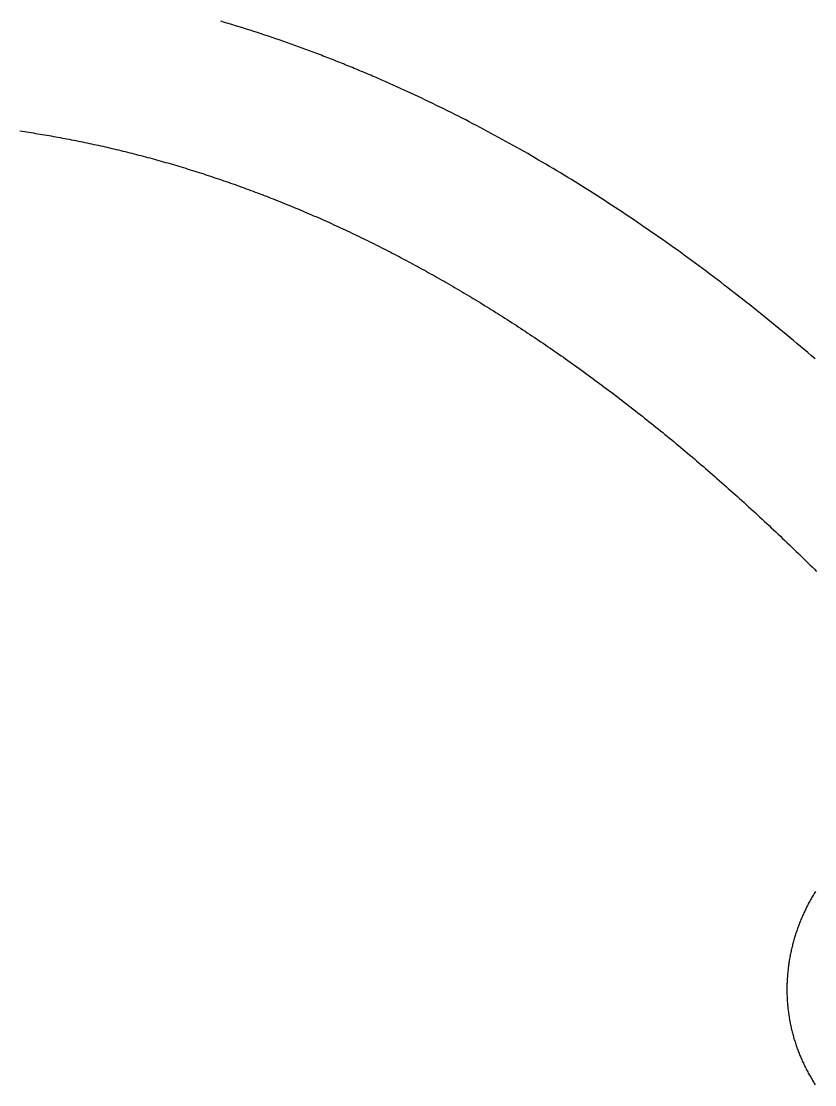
# Model space of a CAD drawing. Extents: x 1245 to 1830, y 1052 to 1456.
# Drawn here: x 1691.72 to 1722.52, y 1062.3 to 1103.58 of the extents above; entities that cross this region are included whole.
import ezdxf

# ---------------------------------------------------------------- set-up
doc = ezdxf.new("R2010")
doc.units = 0
doc.layers.add('color#3f3f3fff', color=1, linetype='CONTINUOUS')

msp = doc.modelspace()

# ---------------------------------------------------------------- linework, layer by layer
at = {"layer": 'color#3f3f3fff'}
for points in [[(1722.532, 1090.474), (1722.392, 1090.595), (1722.251, 1090.716), (1722.11, 1090.835), (1721.969, 1090.955), (1721.828, 1091.073), (1721.687, 1091.192), (1721.546, 1091.309), (1721.405, 1091.426), (1721.265, 1091.543), (1721.124, 1091.659), (1720.983, 1091.775), (1720.842, 1091.89), (1720.701, 1092.004), (1720.56, 1092.118), (1720.419, 1092.232), (1720.278, 1092.345), (1720.137, 1092.457), (1719.996, 1092.569), (1719.855, 1092.681), (1719.714, 1092.792), (1719.573, 1092.902), (1719.432, 1093.012), (1719.291, 1093.121), (1719.15, 1093.23), (1719.008, 1093.339), (1718.867, 1093.447), (1718.726, 1093.554), (1718.585, 1093.661), (1718.444, 1093.767), (1718.303, 1093.873), (1718.162, 1093.978), (1718.021, 1094.083), (1717.88, 1094.187), (1717.738, 1094.291), (1717.597, 1094.394), (1717.456, 1094.497), (1717.315, 1094.599), (1717.174, 1094.701), (1717.032, 1094.802), (1716.891, 1094.903), (1716.75, 1095.003), (1716.609, 1095.102), (1716.468, 1095.202), (1716.326, 1095.3), (1716.185, 1095.398), (1716.044, 1095.496), (1715.902, 1095.593), (1715.761, 1095.69), (1715.62, 1095.786), (1715.479, 1095.882), (1715.337, 1095.977), (1715.196, 1096.072), (1715.055, 1096.166), (1714.913, 1096.259), (1714.772, 1096.353), (1714.631, 1096.445), (1714.489, 1096.537), (1714.348, 1096.629), (1714.207, 1096.72), (1714.065, 1096.811), (1713.924, 1096.901), (1713.782, 1096.991), (1713.641, 1097.08), (1713.5, 1097.168), (1713.358, 1097.257), (1713.217, 1097.344), (1713.075, 1097.432), (1712.934, 1097.518), (1712.792, 1097.604), (1712.651, 1097.69), (1712.509, 1097.775), (1712.368, 1097.86), (1712.226, 1097.944), (1712.085, 1098.028), (1711.943, 1098.111), (1711.802, 1098.194), (1711.66, 1098.276), (1711.519, 1098.358), (1711.377, 1098.44), (1711.236, 1098.52), (1711.094, 1098.601), (1710.953, 1098.681), (1710.811, 1098.76), (1710.67, 1098.839), (1710.528, 1098.917), (1710.386, 1098.995), (1710.245, 1099.073), (1710.103, 1099.15), (1709.962, 1099.226), (1709.82, 1099.302), (1709.678, 1099.377), (1709.537, 1099.452), (1709.395, 1099.527), (1709.254, 1099.601), (1709.112, 1099.675), (1708.97, 1099.748), (1708.829, 1099.82), (1708.687, 1099.892), (1708.545, 1099.964), (1708.404, 1100.035), (1708.262, 1100.106), (1708.12, 1100.176), (1707.979, 1100.246), (1707.837, 1100.315), (1707.695, 1100.384), (1707.553, 1100.452), (1707.412, 1100.52), (1707.27, 1100.588), (1707.128, 1100.655), (1706.987, 1100.721), (1706.845, 1100.787), (1706.703, 1100.852), (1706.632, 1100.885), (1706.561, 1100.917), (1706.49, 1100.95), (1706.42, 1100.982), (1706.349, 1101.014), (1706.278, 1101.046), (1706.207, 1101.078), (1706.136, 1101.11), (1706.065, 1101.141), (1705.994, 1101.173), (1705.923, 1101.204), (1705.852, 1101.236), (1705.782, 1101.267), (1705.711, 1101.298), (1705.64, 1101.329), (1705.569, 1101.359), (1705.498, 1101.39), (1705.427, 1101.421), (1705.356, 1101.451), (1705.285, 1101.482), (1705.214, 1101.512), (1705.143, 1101.542), (1705.073, 1101.572), (1705.002, 1101.602), (1704.931, 1101.632), (1704.86, 1101.661), (1704.789, 1101.691), (1704.718, 1101.72), (1704.647, 1101.749), (1704.576, 1101.779), (1704.505, 1101.808), (1704.434, 1101.837), (1704.363, 1101.865), (1704.292, 1101.894), (1704.222, 1101.923), (1704.151, 1101.951), (1704.08, 1101.98), (1704.009, 1102.008), (1703.938, 1102.036), (1703.867, 1102.064), (1703.796, 1102.092), (1703.725, 1102.12), (1703.654, 1102.147), (1703.583, 1102.175), (1703.512, 1102.202), (1703.441, 1102.23), (1703.37, 1102.257), (1703.299, 1102.284), (1703.228, 1102.311), (1703.158, 1102.338), (1703.087, 1102.365), (1703.016, 1102.391), (1702.945, 1102.418), (1702.874, 1102.444), (1702.803, 1102.471), (1702.732, 1102.497), (1702.661, 1102.523), (1702.59, 1102.549), (1702.519, 1102.575), (1702.448, 1102.6), (1702.377, 1102.626), (1702.306, 1102.652), (1702.235, 1102.677), (1702.164, 1102.702), (1702.093, 1102.727), (1702.022, 1102.752), (1701.951, 1102.777), (1701.88, 1102.802), (1701.809, 1102.827), (1701.738, 1102.852), (1701.596, 1102.9), (1701.455, 1102.949), (1701.313, 1102.997), (1701.171, 1103.044), (1701.029, 1103.091), (1700.887, 1103.138), (1700.745, 1103.184), (1700.603, 1103.23), (1700.461, 1103.275), (1700.319, 1103.32), (1700.177, 1103.364), (1700.035, 1103.408), (1699.893, 1103.451), (1699.751, 1103.494), (1699.609, 1103.537), (1699.467, 1103.579)], [(1691.669, 1099.323), (1691.756, 1099.31), (1691.843, 1099.297), (1691.93, 1099.284), (1692.017, 1099.271), (1692.104, 1099.257), (1692.191, 1099.243), (1692.278, 1099.229), (1692.365, 1099.215), (1692.452, 1099.201), (1692.538, 1099.186), (1692.625, 1099.172), (1692.712, 1099.157), (1692.799, 1099.142), (1692.886, 1099.127), (1692.973, 1099.111), (1693.06, 1099.095), (1693.147, 1099.08), (1693.234, 1099.064), (1693.321, 1099.048), (1693.408, 1099.031), (1693.495, 1099.015), (1693.582, 1098.998), (1693.669, 1098.981), (1693.756, 1098.964), (1693.843, 1098.947), (1693.93, 1098.929), (1694.017, 1098.912), (1694.104, 1098.894), (1694.191, 1098.876), (1694.278, 1098.858), (1694.365, 1098.839), (1694.452, 1098.821), (1694.538, 1098.802), (1694.625, 1098.783), (1694.712, 1098.764), (1694.799, 1098.745), (1694.886, 1098.725), (1694.973, 1098.705), (1695.06, 1098.686), (1695.147, 1098.666), (1695.234, 1098.645), (1695.321, 1098.625), (1695.408, 1098.604), (1695.495, 1098.583), (1695.582, 1098.562), (1695.669, 1098.541), (1695.756, 1098.52), (1695.843, 1098.498), (1695.93, 1098.476), (1696.017, 1098.455), (1696.104, 1098.432), (1696.191, 1098.41), (1696.278, 1098.388), (1696.365, 1098.365), (1696.452, 1098.342), (1696.539, 1098.319), (1696.626, 1098.296), (1696.713, 1098.272), (1696.8, 1098.248), (1696.887, 1098.225), (1696.974, 1098.201), (1697.061, 1098.176), (1697.148, 1098.152), (1697.235, 1098.127), (1697.322, 1098.103), (1697.409, 1098.078), (1697.496, 1098.052), (1697.583, 1098.027), (1697.67, 1098.001), (1697.757, 1097.976), (1697.844, 1097.95), (1697.931, 1097.923), (1698.018, 1097.897), (1698.105, 1097.871), (1698.193, 1097.844), (1698.28, 1097.817), (1698.367, 1097.79), (1698.454, 1097.762), (1698.541, 1097.735), (1698.628, 1097.707), (1698.715, 1097.679), (1698.802, 1097.651), (1698.889, 1097.623), (1698.976, 1097.594), (1699.063, 1097.566), (1699.15, 1097.537), (1699.237, 1097.508), (1699.324, 1097.479), (1699.411, 1097.449), (1699.498, 1097.419), (1699.585, 1097.39), (1699.672, 1097.36), (1699.759, 1097.329), (1699.847, 1097.299), (1699.934, 1097.268), (1700.021, 1097.237), (1700.108, 1097.206), (1700.195, 1097.175), (1700.282, 1097.144), (1700.369, 1097.112), (1700.456, 1097.08), (1700.543, 1097.048), (1700.63, 1097.016), (1700.717, 1096.984), (1700.804, 1096.951), (1700.892, 1096.918), (1700.979, 1096.885), (1701.066, 1096.852), (1701.153, 1096.819), (1701.24, 1096.785), (1701.327, 1096.751), (1701.414, 1096.717), (1701.501, 1096.683), (1701.588, 1096.648), (1701.676, 1096.614), (1701.763, 1096.579), (1701.85, 1096.544), (1701.937, 1096.509), (1702.024, 1096.473), (1702.111, 1096.438), (1702.198, 1096.402), (1702.285, 1096.366), (1702.373, 1096.33), (1702.46, 1096.293), (1702.547, 1096.257), (1702.634, 1096.22), (1702.721, 1096.183), (1702.808, 1096.146), (1702.895, 1096.108), (1702.983, 1096.071), (1703.07, 1096.033), (1703.157, 1095.995), (1703.244, 1095.957), (1703.331, 1095.918), (1703.418, 1095.879), (1703.506, 1095.841), (1703.593, 1095.802), (1703.68, 1095.762), (1703.767, 1095.723), (1703.854, 1095.683), (1703.941, 1095.643), (1704.029, 1095.603), (1704.116, 1095.563), (1704.203, 1095.522), (1704.29, 1095.482), (1704.377, 1095.441), (1704.465, 1095.4), (1704.552, 1095.358), (1704.639, 1095.317), (1704.726, 1095.275), (1704.813, 1095.233), (1704.901, 1095.191), (1704.988, 1095.149), (1705.075, 1095.106), (1705.162, 1095.064), (1705.249, 1095.021), (1705.337, 1094.977), (1705.424, 1094.934), (1705.511, 1094.89), (1705.598, 1094.847), (1705.686, 1094.803), (1705.773, 1094.758), (1705.86, 1094.714), (1705.947, 1094.669), (1706.035, 1094.625), (1706.122, 1094.58), (1706.209, 1094.534), (1706.296, 1094.489), (1706.384, 1094.443), (1706.471, 1094.397), (1706.558, 1094.351), (1706.645, 1094.305), (1706.733, 1094.259), (1706.82, 1094.212), (1706.907, 1094.165), (1706.995, 1094.118), (1707.082, 1094.07), (1707.169, 1094.023), (1707.256, 1093.975), (1707.344, 1093.927), (1707.431, 1093.879), (1707.518, 1093.831), (1707.606, 1093.782), (1707.693, 1093.733), (1707.78, 1093.684), (1707.868, 1093.635), (1707.955, 1093.585), (1708.042, 1093.536), (1708.129, 1093.486), (1708.217, 1093.436), (1708.304, 1093.386), (1708.391, 1093.335), (1708.479, 1093.284), (1708.566, 1093.233), (1708.653, 1093.182), (1708.741, 1093.131), (1708.828, 1093.079), (1708.916, 1093.027), (1709.003, 1092.975), (1709.09, 1092.923), (1709.178, 1092.871), (1709.265, 1092.818), (1709.352, 1092.765), (1709.44, 1092.712), (1709.527, 1092.659), (1709.614, 1092.605), (1709.702, 1092.552), (1709.789, 1092.498), (1709.877, 1092.444), (1709.964, 1092.389), (1710.051, 1092.335), (1710.139, 1092.28), (1710.226, 1092.225), (1710.314, 1092.17), (1710.401, 1092.114), (1710.488, 1092.058), (1710.576, 1092.003), (1710.663, 1091.947), (1710.751, 1091.89), (1710.838, 1091.834), (1710.926, 1091.777), (1711.013, 1091.72), (1711.1, 1091.663), (1711.188, 1091.605), (1711.275, 1091.548), (1711.363, 1091.49), (1711.45, 1091.432), (1711.538, 1091.374), (1711.625, 1091.315), (1711.713, 1091.256), (1711.8, 1091.197), (1711.888, 1091.138), (1711.975, 1091.079), (1712.063, 1091.019), (1712.15, 1090.959), (1712.238, 1090.899), (1712.325, 1090.839), (1712.413, 1090.779), (1712.5, 1090.718), (1712.588, 1090.657), (1712.675, 1090.596), (1712.763, 1090.535), (1712.85, 1090.473), (1712.938, 1090.411), (1713.025, 1090.349), (1713.113, 1090.287), (1713.2, 1090.224), (1713.288, 1090.162), (1713.375, 1090.099), (1713.463, 1090.036), (1713.55, 1089.972), (1713.638, 1089.909), (1713.725, 1089.845), (1713.813, 1089.781), (1713.901, 1089.717), (1713.988, 1089.652), (1714.076, 1089.587), (1714.163, 1089.523), (1714.251, 1089.457), (1714.338, 1089.392), (1714.426, 1089.326), (1714.514, 1089.261), (1714.601, 1089.195), (1714.689, 1089.128), (1714.776, 1089.062), (1714.864, 1088.995), (1714.952, 1088.928), (1715.039, 1088.861), (1715.127, 1088.794), (1715.215, 1088.726), (1715.302, 1088.658), (1715.39, 1088.59), (1715.477, 1088.522), (1715.565, 1088.453), (1715.653, 1088.385), (1715.74, 1088.316), (1715.828, 1088.246), (1715.916, 1088.177), (1716.003, 1088.107), (1716.091, 1088.037), (1716.179, 1087.967), (1716.266, 1087.897), (1716.354, 1087.826), (1716.442, 1087.756), (1716.529, 1087.685), (1716.617, 1087.613), (1716.705, 1087.542), (1716.793, 1087.47), (1716.88, 1087.398), (1716.968, 1087.326), (1717.056, 1087.254), (1717.143, 1087.181), (1717.231, 1087.108), (1717.319, 1087.035), (1717.407, 1086.962), (1717.494, 1086.888), (1717.582, 1086.814), (1717.67, 1086.74), (1717.758, 1086.666), (1717.845, 1086.592), (1717.933, 1086.517), (1718.021, 1086.442), (1718.109, 1086.367), (1718.197, 1086.292), (1718.284, 1086.216), (1718.372, 1086.14), (1718.46, 1086.064), (1718.548, 1085.988), (1718.635, 1085.911), (1718.723, 1085.834), (1718.811, 1085.757), (1718.899, 1085.68), (1718.987, 1085.603), (1719.075, 1085.525), (1719.162, 1085.447), (1719.25, 1085.369), (1719.338, 1085.29), (1719.426, 1085.212), (1719.514, 1085.133), (1719.602, 1085.054), (1719.69, 1084.975), (1719.777, 1084.895), (1719.865, 1084.815), (1719.953, 1084.735), (1720.041, 1084.655), (1720.129, 1084.574), (1720.217, 1084.494), (1720.305, 1084.413), (1720.393, 1084.331), (1720.48, 1084.25), (1720.568, 1084.168), (1720.656, 1084.086), (1720.744, 1084.004), (1720.832, 1083.922), (1720.92, 1083.839), (1721.008, 1083.756), (1721.096, 1083.673), (1721.184, 1083.59), (1721.272, 1083.506), (1721.36, 1083.422), (1721.448, 1083.338), (1721.536, 1083.254), (1721.624, 1083.169), (1721.712, 1083.085), (1721.8, 1083), (1721.888, 1082.914), (1721.976, 1082.829), (1722.064, 1082.743), (1722.152, 1082.657), (1722.24, 1082.571), (1722.328, 1082.485), (1722.416, 1082.398), (1722.504, 1082.311), (1722.592, 1082.224)], [(1722.542, 1069.8), (1722.517, 1069.759), (1722.492, 1069.718), (1722.468, 1069.677), (1722.443, 1069.636), (1722.42, 1069.595), (1722.396, 1069.554), (1722.373, 1069.512), (1722.35, 1069.471), (1722.327, 1069.429), (1722.304, 1069.388), (1722.282, 1069.346), (1722.26, 1069.304), (1722.239, 1069.262), (1722.217, 1069.22), (1722.196, 1069.178), (1722.175, 1069.136), (1722.155, 1069.093), (1722.135, 1069.051), (1722.115, 1069.009), (1722.095, 1068.966), (1722.076, 1068.923), (1722.057, 1068.881), (1722.038, 1068.838), (1722.019, 1068.795), (1722.001, 1068.752), (1721.983, 1068.709), (1721.966, 1068.666), (1721.948, 1068.622), (1721.931, 1068.579), (1721.914, 1068.536), (1721.898, 1068.492), (1721.882, 1068.449), (1721.866, 1068.405), (1721.85, 1068.361), (1721.835, 1068.318), (1721.819, 1068.274), (1721.805, 1068.23), (1721.79, 1068.186), (1721.776, 1068.142), (1721.762, 1068.098), (1721.748, 1068.054), (1721.735, 1068.01), (1721.722, 1067.966), (1721.709, 1067.921), (1721.697, 1067.877), (1721.684, 1067.833), (1721.673, 1067.788), (1721.661, 1067.744), (1721.65, 1067.699), (1721.639, 1067.655), (1721.628, 1067.61), (1721.617, 1067.565), (1721.607, 1067.521), (1721.597, 1067.476), (1721.588, 1067.431), (1721.579, 1067.386), (1721.57, 1067.341), (1721.561, 1067.296), (1721.552, 1067.251), (1721.544, 1067.206), (1721.537, 1067.161), (1721.529, 1067.116), (1721.522, 1067.071), (1721.515, 1067.026), (1721.508, 1066.981), (1721.502, 1066.936), (1721.496, 1066.891), (1721.49, 1066.845), (1721.485, 1066.8), (1721.48, 1066.755), (1721.475, 1066.71), (1721.47, 1066.664), (1721.466, 1066.619), (1721.462, 1066.574), (1721.458, 1066.528), (1721.455, 1066.483), (1721.452, 1066.437), (1721.449, 1066.392), (1721.447, 1066.347), (1721.445, 1066.301), (1721.443, 1066.256), (1721.441, 1066.21), (1721.44, 1066.165), (1721.439, 1066.12), (1721.438, 1066.074), (1721.438, 1066.029), (1721.438, 1065.983), (1721.438, 1065.938), (1721.439, 1065.892), (1721.44, 1065.847), (1721.441, 1065.801), (1721.442, 1065.756), (1721.444, 1065.711), (1721.446, 1065.665), (1721.448, 1065.62), (1721.451, 1065.574), (1721.454, 1065.529), (1721.457, 1065.484), (1721.461, 1065.438), (1721.465, 1065.393), (1721.469, 1065.348), (1721.474, 1065.303), (1721.478, 1065.257), (1721.484, 1065.212), (1721.489, 1065.167), (1721.495, 1065.122), (1721.501, 1065.076), (1721.507, 1065.031), (1721.514, 1064.986), (1721.521, 1064.941), (1721.528, 1064.896), (1721.536, 1064.851), (1721.544, 1064.806), (1721.552, 1064.761), (1721.56, 1064.716), (1721.569, 1064.671), (1721.578, 1064.627), (1721.588, 1064.582), (1721.597, 1064.537), (1721.607, 1064.492), (1721.618, 1064.448), (1721.629, 1064.403), (1721.64, 1064.358), (1721.651, 1064.314), (1721.663, 1064.269), (1721.674, 1064.225), (1721.687, 1064.181), (1721.699, 1064.136), (1721.712, 1064.092), (1721.725, 1064.048), (1721.739, 1064.004), (1721.753, 1063.96), (1721.767, 1063.916), (1721.781, 1063.872), (1721.796, 1063.828), (1721.811, 1063.784), (1721.827, 1063.74), (1721.842, 1063.696), (1721.858, 1063.653), (1721.875, 1063.609), (1721.891, 1063.566), (1721.908, 1063.522), (1721.926, 1063.479), (1721.943, 1063.436), (1721.961, 1063.393), (1721.979, 1063.349), (1721.998, 1063.306), (1722.017, 1063.263), (1722.036, 1063.22), (1722.056, 1063.178), (1722.076, 1063.135), (1722.096, 1063.092), (1722.116, 1063.05), (1722.137, 1063.007), (1722.158, 1062.965), (1722.18, 1062.923), (1722.201, 1062.88), (1722.224, 1062.838), (1722.246, 1062.796), (1722.269, 1062.754), (1722.292, 1062.713), (1722.315, 1062.671), (1722.339, 1062.629), (1722.363, 1062.588), (1722.387, 1062.546), (1722.412, 1062.505), (1722.437, 1062.464), (1722.462, 1062.423), (1722.488, 1062.382), (1722.514, 1062.341), (1722.54, 1062.3)]]:
    msp.add_lwpolyline(points, dxfattribs=at)

doc.saveas('drawing.dxf')
